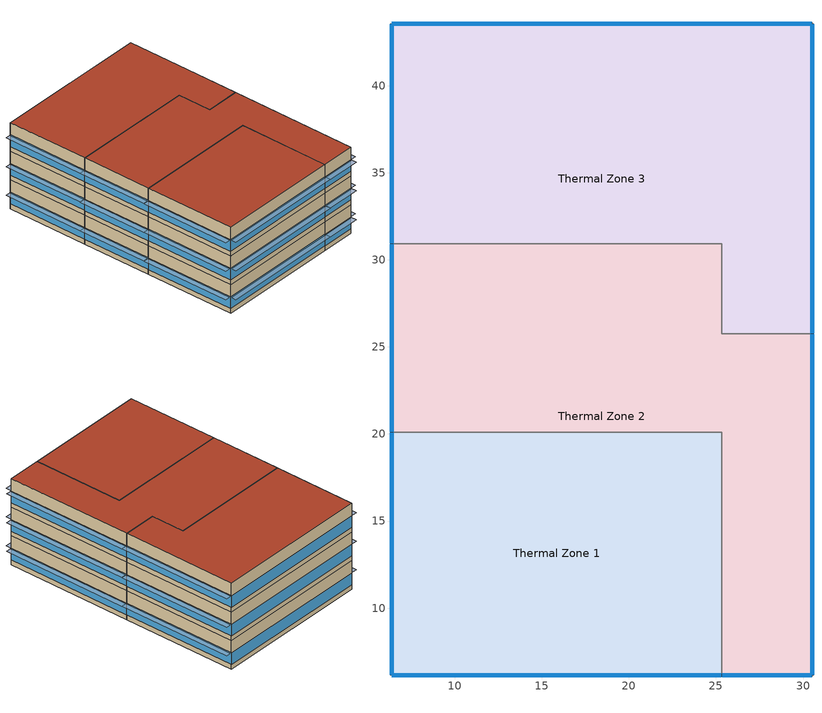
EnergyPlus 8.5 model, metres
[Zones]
Thermal Zone 1
 floor ground (ExtSlabCarpet 4in ClimateZone 1-8): 25.33,20.11 25.33,6.16 6.37,6.16 6.37,20.11 z0
 wall outside (New Wall Composition 2): 6.37,20.11 6.37,6.16 25.33,6.16 z0:4.5; 6.37,20.11 6.37,6.16 25.33,6.16 z4.5:9; 6.37,20.11 6.37,6.16 25.33,6.16 z9:13.5
 wall to Thermal Zone 2 (Interior Wall): 25.33,6.16 25.33,20.11 6.37,20.11 z4.5:9; 25.33,6.16 25.33,20.11 6.37,20.11 z0:4.5; 25.33,6.16 25.33,20.11 6.37,20.11 z9:13.5
 window (ASHRAE 189.1-2009 ExtWindow ClimateZone 1): 6.37,20.08 6.37,6.19 z0.76:2.57; 6.37,20.08 6.37,6.19 z5.26:7.07; 6.39,6.16 25.3,6.16 z5.26:7.06; 6.39,6.16 25.3,6.16 z0.76:2.56; 6.37,20.08 6.37,6.19 z9.76:11.57; 6.39,6.16 25.3,6.16 z9.76:11.56
 roof outside (ASHRAE 189.1-2009 ExtRoof IEAD ClimateZone 1): 25.33,6.16 25.33,20.11 6.37,20.11 6.37,6.16 z13.5
Thermal Zone 2
 floor ground (ExtSlabCarpet 4in ClimateZone 1-8): 25.33,30.92 25.33,25.75 30.52,25.75 30.52,6.16 25.33,6.16 25.33,20.11 6.37,20.11 6.37,30.92 z0
 wall outside (New Wall Composition 2): 6.37,30.92 6.37,20.11 / 25.33,6.16 30.52,6.16 30.52,25.75 z0:4.5; 25.33,6.16 30.52,6.16 30.52,25.75 / 6.37,30.92 6.37,20.11 z4.5:9; 25.33,6.16 30.52,6.16 30.52,25.75 / 6.37,30.92 6.37,20.11 z9:13.5
 wall to Thermal Zone 3 (Interior Wall): 30.52,25.75 25.33,25.75 25.33,30.92 6.37,30.92 z0:4.5; 30.52,25.75 25.33,25.75 25.33,30.92 6.37,30.92 z4.5:9; 30.52,25.75 25.33,25.75 25.33,30.92 6.37,30.92 z9:13.5
 window (ASHRAE 189.1-2009 ExtWindow ClimateZone 1): 6.37,30.9 6.37,20.13 z0.76:2.57; 30.52,6.19 30.52,25.72 z0.76:2.56; 25.35,6.16 30.49,6.16 z5.26:7.08; 6.37,30.9 6.37,20.13 z5.26:7.07; 30.52,6.19 30.52,25.72 z5.26:7.06; 25.35,6.16 30.49,6.16 z9.76:11.58; 6.37,30.9 6.37,20.13 z9.76:11.57; 30.52,6.19 30.52,25.72 z9.76:11.56; 25.35,6.16 30.49,6.16 z0.76:2.58
 roof outside (ASHRAE 189.1-2009 ExtRoof IEAD ClimateZone 1): 30.52,6.16 30.52,25.75 25.33,25.75 25.33,30.92 6.37,30.92 6.37,20.11 25.33,20.11 25.33,6.16 z13.5
Thermal Zone 3
 floor ground (ExtSlabCarpet 4in ClimateZone 1-8): 30.52,43.54 30.52,25.75 25.33,25.75 25.33,30.92 6.37,30.92 6.37,43.54 z0
 wall outside (ASHRAE 189.1-2009 ExtWall Mass ClimateZone 3): 30.52,25.75 30.52,43.54 6.37,43.54 6.37,30.92 z0:4.5; 30.52,25.75 30.52,43.54 6.37,43.54 6.37,30.92 z4.5:9; 30.52,25.75 30.52,43.54 6.37,43.54 6.37,30.92 z9:13.5
 window (ASHRAE 189.1-2009 ExtWindow ClimateZone 3): 30.52,25.77 30.52,43.52 / 6.37,43.52 6.37,30.95 z0.76:2.57; 30.49,43.54 6.39,43.54 z0.76:2.56; 30.52,25.77 30.52,43.52 / 6.37,43.52 6.37,30.95 z5.26:7.07; 30.49,43.54 6.39,43.54 z5.26:7.06; 30.52,25.77 30.52,43.52 / 6.37,43.52 6.37,30.95 z9.76:11.57; 30.49,43.54 6.39,43.54 z9.76:11.56
 roof outside (ASHRAE 189.1-2009 ExtRoof IEAD ClimateZone 2-5): 30.52,25.75 30.52,43.54 6.37,43.54 6.37,30.92 25.33,30.92 25.33,25.75 z13.5
shading: 6.37,6.19 6.37,20.08 5.47,20.08 5.47,6.19 z2.57; 6.37,6.19 6.37,20.08 5.47,20.08 5.47,6.19 z11.57; 25.3,5.26 25.3,6.16 6.39,6.16 6.39,5.26 z7.06; 6.37,6.19 6.37,20.08 5.47,20.08 5.47,6.19 z7.07; 25.3,5.26 25.3,6.16 6.39,6.16 6.39,5.26 z11.56; 25.3,5.26 25.3,6.16 6.39,6.16 6.39,5.26 z2.56; 6.37,20.13 6.37,30.9 5.47,30.9 5.47,20.13 z2.57; 30.49,5.25 30.49,6.16 25.35,6.16 25.35,5.25 z7.08; 6.37,20.13 6.37,30.9 5.47,30.9 5.47,20.13 z11.57; 31.42,6.19 31.42,25.72 30.52,25.72 30.52,6.19 z7.06; 31.42,6.19 31.42,25.72 30.52,25.72 30.52,6.19 z2.56; 31.42,6.19 31.42,25.72 30.52,25.72 30.52,6.19 z11.56; 6.37,20.13 6.37,30.9 5.47,30.9 5.47,20.13 z7.07; 30.49,5.25 30.49,6.16 25.35,6.16 25.35,5.25 z2.58; 30.49,5.25 30.49,6.16 25.35,6.16 25.35,5.25 z11.58; 6.37,30.95 6.37,43.52 5.47,43.52 5.47,30.95 z7.07; 31.42,25.77 31.42,43.52 30.52,43.52 30.52,25.77 z11.57; 31.42,25.77 31.42,43.52 30.52,43.52 30.52,25.77 z2.57; 6.37,30.95 6.37,43.52 5.47,43.52 5.47,30.95 z2.57; 31.42,25.77 31.42,43.52 30.52,43.52 30.52,25.77 z7.07; 6.37,30.95 6.37,43.52 5.47,43.52 5.47,30.95 z11.57
[Building]
Building 1
[Site:Location]
Piacenza: Latitude {deg}=44.92; Longitude {deg}=9.73; Time Zone {hr}=1; Elevation {m}=134
[Material] Thermal Absorptance=0.9
Name | Roughness | Thickness {m} | Conductivity {W/m-K} | Density {kg/m3} | Specific Heat {J/kg-K} | Solar Absorptance | Visible Absorptance
1/2IN Gypsum; 1/2IN Gypsum 4 | Smooth | 0.0127 | 0.16 | 784.9 | 830 | 0.4 | 0.4
1IN Stucco; 1IN Stucco 1 | Smooth | 0.0253 | 0.6918 | 1858 | 837 | 0.92 | 0.92
8IN Concrete HW | MediumRough | 0.2033 | 1.7296 | 2243 | 837 | 0.65 | 0.65
F08 Metal surface 3 | Smooth | 0.0008 | 45.28 | 7824 | 500 | 0.7 | 0.7
F16 Acoustic tile | MediumSmooth | 0.0191 | 0.06 | 368 | 590 | 0.3 | 0.3
G01a 19mm gypsum board | MediumSmooth | 0.019 | 0.16 | 800 | 1090 | 0.4 | 0.4
G05 25mm wood 2 | MediumSmooth | 0.0254 | 0.15 | 608 | 1630 | 0.5 | 0.5
M11 100mm lightweight concrete | MediumRough | 0.1016 | 0.53 | 1280 | 840 | 0.5 | 0.5
MAT-CC05 4 HW CONCRETE | Rough | 0.1016 | 1.311 | 2240 | 836.8 | 0.85 | 0.85
Metal Decking | MediumSmooth | 0.0015 | 45.006 | 7680 | 418.4 | 0.6 | 0.6
Roof Insulation [18] | MediumRough | 0.1693 | 0.049 | 265 | 836.8 | 0.7 | 0.7
Roof Insulation [21] | MediumRough | 0.2105 | 0.049 | 265 | 836.8 | 0.7 | 0.7
Roof Membrane | VeryRough | 0.0095 | 0.16 | 1121.29 | 1460 | 0.7 | 0.7
Wall Insulation [36] | MediumRough | 0.0566 | 0.0432 | 91 | 837 | 0.5 | 0.5
[Material:AirGap]
Name | Thermal Resistance {m2-K/W}
F04 Wall air space resistance | 0.15
F05 Ceiling air space resistance | 0.18
[Material:NoMass]
CP02 CARPET PAD: Roughness=Smooth; Thermal Resistance {m2-K/W}=0.1; Thermal Absorptance=0.9; Solar Absorptance=0.8; Visible Absorptance=0.8
[WindowMaterial:Glazing] Optical Data Type=SpectralAverage; Thickness {m}=0.003; Back Side Solar Reflectance at Normal Incidence=0; Back Side Visible Reflectance at Normal Incidence=0; Infrared Transmittance at Normal Incidence=0; Dirt Correction Factor for Solar and Visible Transmittance=1; Solar Diffusing=No
Name | Solar Transmittance at Normal Incidence | Front Side Solar Reflectance at Normal Incidence | Visible Transmittance at Normal Incidence | Front Side Visible Reflectance at Normal Incidence | Front Side Infrared Hemispherical Emissivity | Back Side Infrared Hemispherical Emissivity | Conductivity {W/m-K}
Theoretical Glass [167] | 0.2374 | 0.7126 | 0.2512 | 0.6988 | 0.985 | 0.985 | 2.1073
Theoretical Glass [202] | 0.2325 | 0.7175 | 0.3192 | 0.6308 | 0.9 | 0.9 | 0.0192
[Construction]
ASHRAE 189.1-2009 ExtRoof IEAD ClimateZone 1: Roof Membrane, Roof Insulation [18], Metal Decking
ASHRAE 189.1-2009 ExtRoof IEAD ClimateZone 2-5: Roof Membrane, Roof Insulation [21], Metal Decking
ASHRAE 189.1-2009 ExtWall Mass ClimateZone 3: 1IN Stucco, 8IN Concrete HW, Wall Insulation [36], 1/2IN Gypsum
ASHRAE 189.1-2009 ExtWindow ClimateZone 1: Theoretical Glass [167]
ASHRAE 189.1-2009 ExtWindow ClimateZone 3: Theoretical Glass [202]
ExtSlabCarpet 4in ClimateZone 1-8: MAT-CC05 4 HW CONCRETE, CP02 CARPET PAD
Interior Ceiling: M11 100mm lightweight concrete, F05 Ceiling air space resistance, F16 Acoustic tile
Interior Floor: F16 Acoustic tile, F05 Ceiling air space resistance, M11 100mm lightweight concrete
Interior Wall: G01a 19mm gypsum board, F04 Wall air space resistance, G01a 19mm gypsum board
New Wall Composition 2: 1IN Stucco 1, F08 Metal surface 3, 1/2IN Gypsum 4, G05 25mm wood 2
[Zone] Part of Total Floor Area=Yes
Thermal Zone 1; Thermal Zone 2; Thermal Zone 3
[InternalMass]
Name | Construction | Zone | Surface Area {m2}
Merged Surface 25 - Surface 6 | Interior Floor | Thermal Zone 1 | 264.445
Merged Surface 30 - Surface 49 | Interior Ceiling | Thermal Zone 1 | 264.445
Merged Surface 16 - Surface 31; Merged Surface 40 - Surface 55 | Interior Ceiling | Thermal Zone 2 | 306.593
Merged Surface 24 - Surface 41; Merged Surface 48 - Surface 65 | Interior Ceiling | Thermal Zone 3 | 331.66
[ZoneControl:Thermostat] Control Object Type 1=ThermostatSetpoint:DualSetpoint
Name | Zone or ZoneList | Control Type Schedule | Control Name 1
Thermal Zone 1 Thermostat | Thermal Zone 1 | Thermal Zone 1 Thermostat Schedule | Thermal Zone 1 Thermostat
Thermal Zone 2 Thermostat | Thermal Zone 2 | Thermal Zone 2 Thermostat Schedule | Thermal Zone 2 Thermostat
Thermal Zone 3 Thermostat | Thermal Zone 3 | Thermal Zone 3 Thermostat Schedule | Thermal Zone 3 Thermostat
[ThermostatSetpoint:DualSetpoint] Heating Setpoint Temperature Schedule=Medium Office HtgSetp; Cooling Setpoint Temperature Schedule=Medium Office ClgSetp
Thermal Zone 1 Thermostat; Thermal Zone 2 Thermostat; Thermal Zone 3 Thermostat
[ZoneVentilation:DesignFlowRate] Schedule=Office Misc Occ; Design Flow Rate Calculation Method=Flow/Person
Name | Zone or ZoneList | Flow Rate per Person {m3/s-person}
Thermal Zone 1 Ventilation per Person | Thermal Zone 1 | 0.00707921
Thermal Zone 2 Ventilation per Person | Thermal Zone 2 | 0.00707921
Thermal Zone 3 Ventilation per Person | Thermal Zone 3 | 0.00943895
[Zone equipment]
Thermal Zone 1: Thermal Zone 1 Ideal Loads Air System
Thermal Zone 2: Thermal Zone 2 Ideal Loads Air System
Thermal Zone 3: Thermal Zone 3 Ideal Loads Air System
[ZoneHVAC:IdealLoadsAirSystem] Maximum Heating Supply Air Temperature {C}=50; Minimum Cooling Supply Air Temperature {C}=13; Maximum Heating Supply Air Humidity Ratio {kgWater/kgDryAir}=0.0156; Minimum Cooling Supply Air Humidity Ratio {kgWater/kgDryAir}=0.0077; Heating Limit=NoLimit; Cooling Limit=NoLimit; Dehumidification Control Type=ConstantSensibleHeatRatio; Cooling Sensible Heat Ratio=0.7; Humidification Control Type=None; Demand Controlled Ventilation Type=None; Outdoor Air Economizer Type=NoEconomizer; Heat Recovery Type=None; Sensible Heat Recovery Effectiveness=0.7; Latent Heat Recovery Effectiveness=0.65
Thermal Zone 1 Ideal Loads Air System; Thermal Zone 2 Ideal Loads Air System; Thermal Zone 3 Ideal Loads Air System
[Schedule:Compact]
Thermal Zone 1 Thermostat Schedule; Thermal Zone 2 Thermostat Schedule; Thermal Zone 3 Thermostat Schedule: Through: 12/31, For: AllDays, Until: 24:00, 4
[Schedule:Day:Interval]
Medium Office HtgSetp Rule 1 Day Schedule; Medium Office HtgSetp Summer Design Day: No, 24:00, 15.6
Medium Office HtgSetp Default Schedule: No, 06:00, 15.6, 22:00, 21, 24:00, 15.6
Medium Office HtgSetp Rule 2 Day Schedule: No, 06:00, 15.6, 18:00, 21, 24:00, 15.6
Medium Office HtgSetp Winter Design Day: No, 24:00, 21
Medium Office ClgSetp Rule 1 Day Schedule; Medium Office ClgSetp Winter Design Day: No, 24:00, 26.7
Medium Office ClgSetp Default Schedule; Medium Office ClgSetp Summer Design Day: No, 06:00, 26.7, 22:00, 24, 24:00, 26.7
Medium Office ClgSetp Rule 2 Day Schedule: No, 06:00, 26.7, 18:00, 24, 24:00, 26.7
Office Bldg Occ Default Schedule 1: No, 06:00, 0, 07:00, 0.1, 08:00, 0.2, 20:00, 0.4, 22:00, 0.1, 24:00, 0.05
Office Bldg Occ Rule 1 Day Schedule 1; Office Bldg Occ Winter Design Day 1: No, 24:00, 0
Office Bldg Occ Rule 2 Day Schedule 1: No, 06:00, 0, 08:00, 0.1, 14:00, 0.25, 17:00, 0.1, 24:00, 0
Office Bldg Occ Summer Design Day 1: No, 06:00, 0, 22:00, 1, 24:00, 0.05
[Schedule:Week:Daily]
Schedule:Week:Daily {a04329ef-e5fe-41c3-99eb-0f045bb6ede6}: Medium Office HtgSetp Rule 1 Day Schedule, Medium Office HtgSetp Default Schedule, Medium Office HtgSetp Default Schedule, Medium Office HtgSetp Default Schedule, Medium Office HtgSetp Default Schedule, Medium Office HtgSetp Default Schedule, Medium Office HtgSetp Rule 2 Day Schedule, Medium Office HtgSetp Default Schedule, Medium Office HtgSetp Summer Design Day, Medium Office HtgSetp Winter Design Day, Medium Office HtgSetp Default Schedule, Medium Office HtgSetp Default Schedule
Schedule:Week:Daily {2477e1fb-4536-48fe-b816-ffe76995a5ce}: Medium Office ClgSetp Rule 1 Day Schedule, Medium Office ClgSetp Default Schedule, Medium Office ClgSetp Default Schedule, Medium Office ClgSetp Default Schedule, Medium Office ClgSetp Default Schedule, Medium Office ClgSetp Default Schedule, Medium Office ClgSetp Rule 2 Day Schedule, Medium Office ClgSetp Default Schedule, Medium Office ClgSetp Summer Design Day, Medium Office ClgSetp Winter Design Day, Medium Office ClgSetp Default Schedule, Medium Office ClgSetp Default Schedule
Schedule:Week:Daily {96598b83-1b19-48d9-bf76-2d29ad34492c}: Office Bldg Occ Rule 1 Day Schedule 1, Office Bldg Occ Default Schedule 1, Office Bldg Occ Default Schedule 1, Office Bldg Occ Default Schedule 1, Office Bldg Occ Default Schedule 1, Office Bldg Occ Default Schedule 1, Office Bldg Occ Rule 2 Day Schedule 1, Office Bldg Occ Default Schedule 1, Office Bldg Occ Summer Design Day 1, Office Bldg Occ Winter Design Day 1, Office Bldg Occ Default Schedule 1, Office Bldg Occ Default Schedule 1
[Schedule:Year]
Medium Office HtgSetp: Schedule:Week:Daily {a04329ef-e5fe-41c3-99eb-0f045bb6ede6}, 1, 1, 12, 31
Medium Office ClgSetp: Schedule:Week:Daily {2477e1fb-4536-48fe-b816-ffe76995a5ce}, 1, 1, 12, 31
Office Misc Occ: Schedule:Week:Daily {96598b83-1b19-48d9-bf76-2d29ad34492c}, 1, 1, 12, 31
